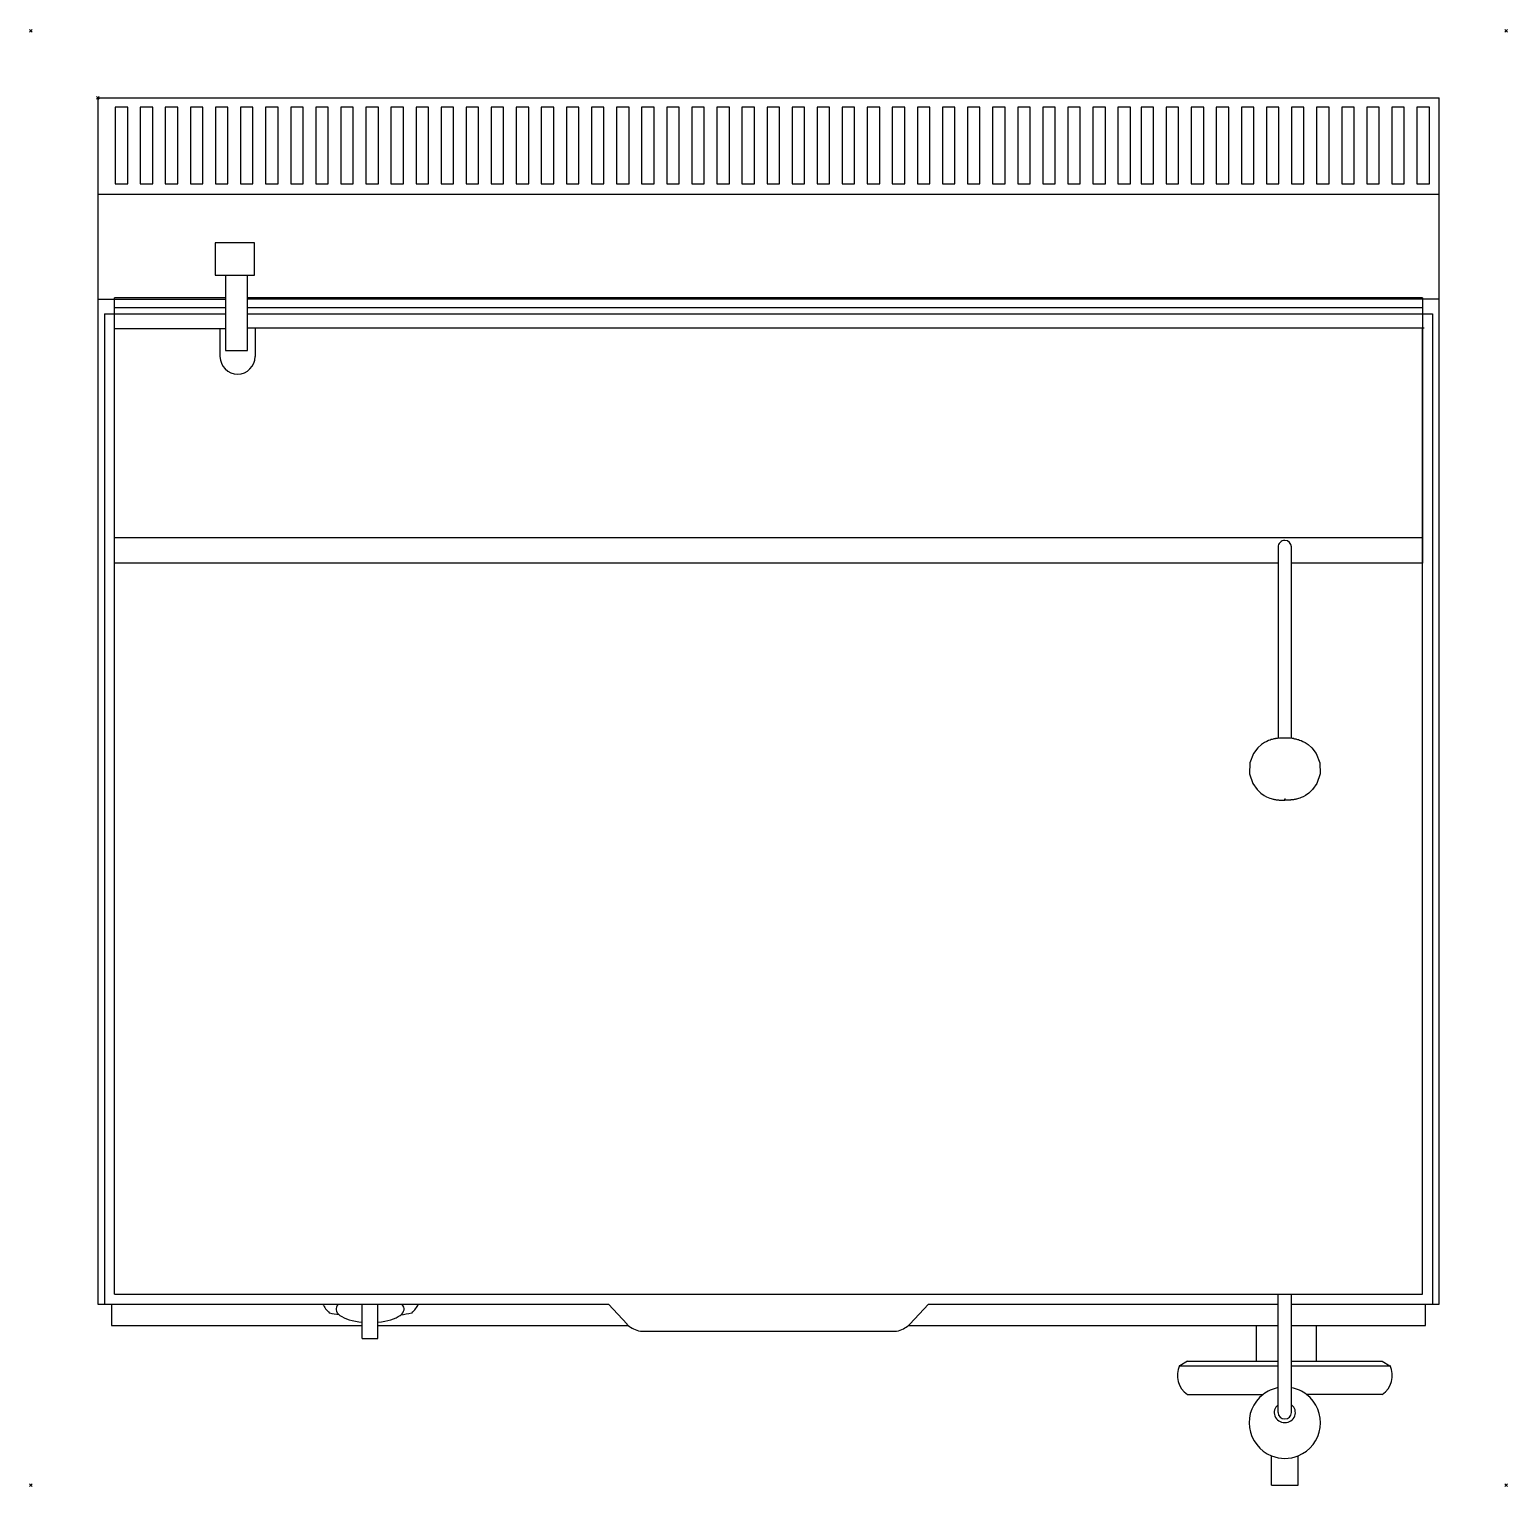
# Model space of a CAD drawing. Header units: millimetres. Extents: x -51 to 1051, y -1035 to 51.
import ezdxf

# ---------------------------------------------------------------- set-up
doc = ezdxf.new("R2010")
doc.units = ezdxf.units.MM
doc.header["$PDMODE"] = 3
for name, color, linetype in [('IQ_200_2D', 1, 'Continuous'), ('IQ_204_2D', 7, 'Continuous'), ('IQ_INS_3D', 3, 'Continuous')]:
    doc.layers.add(name, color=color, linetype=linetype)

msp = doc.modelspace()

# ---------------------------------------------------------------- linework, layer by layer
at = {"layer": 'IQ_200_2D', "linetype": 'Continuous'}
for p, q in [((0, 0), (1000, 0)), ((0, 0), (0, -899.2)), ((1000, -899.2), (1000, 0)), ((0, -899.2), (10, -899.2)), ((10, -899.2), (10, -915)), ((990, -915), (990, -899.2)), ((990, -899.2), (1000, -899.2)), ((10, -915), (197.1, -915)), ((197.1, -924.7), (197.1, -915)), ((197.1, -924.7), (208.7, -924.7)), ((208.7, -924.7), (208.7, -915)), ((208.7, -915), (395.4, -915)), ((404.5, -919.3), (595.5, -919.3)), ((604.5, -915), (864, -915)), ((864, -941.5), (864, -915)), ((908.4, -915), (908.4, -941.5)), ((908.4, -915), (990, -915)), ((812.4, -941.5), (806.6, -945)), ((812.4, -941.5), (864, -941.5)), ((908.4, -941.5), (957.6, -941.5)), ((957.6, -941.5), (963.4, -945)), ((812.4, -966.5), (868.7, -966.5)), ((957.6, -966.5), (901.2, -966.5)), ((875, -1034), (875, -1012.1)), ((895, -1034), (895, -1012.1)), ((875, -1034), (895, -1034))]:
    msp.add_line(p, q, dxfattribs=at)
for centre, radius, start, end in [((822.1, -952.3), 17.2, 154.61, 235.39), ((947.9, -952.3), 17.2, 304.61, 25.39), ((885, -987.5), 26.6, 127.6849, 247.9744), ((885, -987.5), 26.6, 292.224, 52.3151)]:
    msp.add_arc(centre, radius, start, end, dxfattribs=at)
for centre, major_axis, start_param, end_param in [((413.4, -909.4), (20.9, 0), 3.676174, 4.270986), ((586.6, -909.4), (20.8, 0), 5.15392, 5.748918)]:
    msp.add_ellipse(centre, major_axis=major_axis, ratio=0.524408, start_param=start_param, end_param=end_param, dxfattribs=at)
at = {"layer": 'IQ_204_2D', "linetype": 'Continuous'}
for p, q in [((22.2, -6.8), (12.9, -6.8)), ((12.9, -6.8), (12.9, -63.9)), ((22.2, -63.9), (22.2, -6.8)), ((40.8, -6.8), (31.6, -6.8)), ((31.6, -6.8), (31.6, -63.9)), ((40.8, -63.9), (40.8, -6.8)), ((59.5, -6.8), (50.2, -6.8)), ((50.2, -6.8), (50.2, -63.9)), ((59.5, -63.9), (59.5, -6.8)), ((78.2, -6.8), (68.9, -6.8)), ((68.9, -6.8), (68.9, -63.9)), ((78.2, -63.9), (78.2, -6.8)), ((96.9, -6.8), (87.6, -6.8)), ((87.6, -6.8), (87.6, -63.9)), ((96.9, -63.9), (96.9, -6.8)), ((115.6, -6.8), (106.3, -6.8)), ((106.3, -6.8), (106.3, -63.9)), ((115.6, -63.9), (115.6, -6.8)), ((134.3, -6.8), (125, -6.8)), ((125, -6.8), (125, -63.9)), ((134.3, -63.9), (134.3, -6.8)), ((153, -6.8), (143.7, -6.8)), ((143.7, -6.8), (143.7, -63.9)), ((153, -63.9), (153, -6.8)), ((171.7, -6.8), (162.4, -6.8)), ((162.4, -6.8), (162.4, -63.9)), ((171.7, -63.9), (171.7, -6.8)), ((190.4, -6.8), (181.1, -6.8)), ((181.1, -6.8), (181.1, -63.9)), ((190.4, -63.9), (190.4, -6.8)), ((209.1, -6.8), (199.8, -6.8)), ((199.8, -6.8), (199.8, -63.9)), ((209.1, -63.9), (209.1, -6.8)), ((227.8, -6.8), (218.5, -6.8)), ((218.5, -6.8), (218.5, -63.9)), ((227.8, -63.9), (227.8, -6.8)), ((246.5, -6.8), (237.2, -6.8)), ((237.2, -6.8), (237.2, -63.9)), ((246.5, -63.9), (246.5, -6.8)), ((265.2, -6.8), (255.9, -6.8)), ((255.9, -6.8), (255.9, -63.9)), ((265.2, -63.9), (265.2, -6.8)), ((283.8, -6.8), (274.6, -6.8)), ((274.6, -6.8), (274.6, -63.9)), ((283.8, -63.9), (283.8, -6.8)), ((302.5, -6.8), (293.2, -6.8)), ((293.2, -6.8), (293.2, -63.9)), ((302.5, -63.9), (302.5, -6.8)), ((321.2, -6.8), (311.9, -6.8)), ((311.9, -6.8), (311.9, -63.9)), ((321.2, -63.9), (321.2, -6.8)), ((339.9, -6.8), (330.6, -6.8)), ((330.6, -6.8), (330.6, -63.9)), ((339.9, -63.9), (339.9, -6.8)), ((358.6, -6.8), (349.3, -6.8)), ((349.3, -6.8), (349.3, -63.9)), ((358.6, -63.9), (358.6, -6.8)), ((377.3, -6.8), (368, -6.8)), ((368, -6.8), (368, -63.9)), ((377.3, -63.9), (377.3, -6.8)), ((396, -6.8), (386.7, -6.8)), ((386.7, -6.8), (386.7, -63.9)), ((396, -63.9), (396, -6.8)), ((414.7, -6.8), (405.4, -6.8)), ((405.4, -6.8), (405.4, -63.9)), ((414.7, -63.9), (414.7, -6.8)), ((433.4, -6.8), (424.1, -6.8)), ((424.1, -6.8), (424.1, -63.9)), ((433.4, -63.9), (433.4, -6.8)), ((452.1, -6.8), (442.8, -6.8)), ((442.8, -6.8), (442.8, -63.9)), ((452.1, -63.9), (452.1, -6.8)), ((470.8, -6.8), (461.5, -6.8)), ((461.5, -6.8), (461.5, -63.9)), ((470.8, -63.9), (470.8, -6.8)), ((489.5, -6.8), (480.2, -6.8)), ((480.2, -6.8), (480.2, -63.9)), ((489.5, -63.9), (489.5, -6.8)), ((508.2, -6.8), (498.9, -6.8)), ((498.9, -6.8), (498.9, -63.9)), ((508.2, -63.9), (508.2, -6.8)), ((526.9, -6.8), (517.6, -6.8)), ((517.6, -6.8), (517.6, -63.9)), ((526.9, -63.9), (526.9, -6.8)), ((545.5, -6.8), (536.3, -6.8)), ((536.3, -6.8), (536.3, -63.9)), ((545.5, -63.9), (545.5, -6.8)), ((564.2, -6.8), (554.9, -6.8)), ((554.9, -6.8), (554.9, -63.9)), ((564.2, -63.9), (564.2, -6.8)), ((582.9, -6.8), (573.6, -6.8)), ((573.6, -6.8), (573.6, -63.9)), ((582.9, -63.9), (582.9, -6.8)), ((601.6, -6.8), (592.3, -6.8)), ((592.3, -6.8), (592.3, -63.9)), ((601.6, -63.9), (601.6, -6.8)), ((620.3, -6.8), (611, -6.8)), ((611, -6.8), (611, -63.9)), ((620.3, -63.9), (620.3, -6.8)), ((639, -6.8), (629.7, -6.8)), ((629.7, -6.8), (629.7, -63.9)), ((639, -63.9), (639, -6.8)), ((657.7, -6.8), (648.4, -6.8)), ((648.4, -6.8), (648.4, -63.9)), ((657.7, -63.9), (657.7, -6.8)), ((676.4, -6.8), (667.1, -6.8)), ((667.1, -6.8), (667.1, -63.9)), ((676.4, -63.9), (676.4, -6.8)), ((695.1, -6.8), (685.8, -6.8)), ((685.8, -6.8), (685.8, -63.9)), ((695.1, -63.9), (695.1, -6.8)), ((713.8, -6.8), (704.5, -6.8)), ((704.5, -6.8), (704.5, -63.9)), ((713.8, -63.9), (713.8, -6.8)), ((732.5, -6.8), (723.2, -6.8)), ((723.2, -6.8), (723.2, -63.9)), ((732.5, -63.9), (732.5, -6.8)), ((751.2, -6.8), (741.9, -6.8)), ((741.9, -6.8), (741.9, -63.9)), ((751.2, -63.9), (751.2, -6.8)), ((769.9, -6.8), (760.6, -6.8)), ((760.6, -6.8), (760.6, -63.9)), ((769.9, -63.9), (769.9, -6.8)), ((787.1, -6.8), (777.8, -6.8)), ((777.8, -6.8), (777.8, -63.9)), ((787.1, -63.9), (787.1, -6.8)), ((805.8, -6.8), (796.5, -6.8)), ((796.5, -6.8), (796.5, -63.9)), ((805.8, -63.9), (805.8, -6.8)), ((824.5, -6.8), (815.2, -6.8)), ((815.2, -6.8), (815.2, -63.9)), ((824.5, -63.9), (824.5, -6.8)), ((843.2, -6.8), (833.9, -6.8)), ((833.9, -6.8), (833.9, -63.9)), ((843.2, -63.9), (843.2, -6.8)), ((861.9, -6.8), (852.6, -6.8)), ((852.6, -6.8), (852.6, -63.9)), ((861.9, -63.9), (861.9, -6.8)), ((880.6, -6.8), (871.3, -6.8)), ((871.3, -6.8), (871.3, -63.9)), ((880.6, -63.9), (880.6, -6.8)), ((899.3, -6.8), (890, -6.8)), ((890, -6.8), (890, -63.9)), ((899.3, -63.9), (899.3, -6.8)), ((918, -6.8), (908.7, -6.8)), ((908.7, -6.8), (908.7, -63.9)), ((918, -63.9), (918, -6.8)), ((936.7, -6.8), (927.4, -6.8)), ((927.4, -6.8), (927.4, -63.9)), ((936.7, -63.9), (936.7, -6.8)), ((955.4, -6.8), (946.1, -6.8)), ((946.1, -6.8), (946.1, -63.9)), ((955.4, -63.9), (955.4, -6.8)), ((974.1, -6.8), (964.8, -6.8)), ((964.8, -6.8), (964.8, -63.9)), ((974.1, -63.9), (974.1, -6.8)), ((992.8, -6.8), (983.5, -6.8)), ((983.5, -6.8), (983.5, -63.9)), ((992.8, -63.9), (992.8, -6.8)), ((12.9, -63.9), (22.2, -63.9)), ((31.6, -63.9), (40.8, -63.9)), ((50.2, -63.9), (59.5, -63.9)), ((68.9, -63.9), (78.2, -63.9)), ((87.6, -63.9), (96.9, -63.9)), ((106.3, -63.9), (115.6, -63.9)), ((125, -63.9), (134.3, -63.9)), ((143.7, -63.9), (153, -63.9)), ((162.4, -63.9), (171.7, -63.9)), ((181.1, -63.9), (190.4, -63.9)), ((199.8, -63.9), (209.1, -63.9)), ((218.5, -63.9), (227.8, -63.9)), ((237.2, -63.9), (246.5, -63.9)), ((255.9, -63.9), (265.2, -63.9)), ((274.6, -63.9), (283.8, -63.9)), ((293.2, -63.9), (302.5, -63.9)), ((311.9, -63.9), (321.2, -63.9)), ((330.6, -63.9), (339.9, -63.9)), ((349.3, -63.9), (358.6, -63.9)), ((368, -63.9), (377.3, -63.9)), ((386.7, -63.9), (396, -63.9)), ((405.4, -63.9), (414.7, -63.9)), ((424.1, -63.9), (433.4, -63.9)), ((442.8, -63.9), (452.1, -63.9)), ((461.5, -63.9), (470.8, -63.9)), ((480.2, -63.9), (489.5, -63.9)), ((498.9, -63.9), (508.2, -63.9)), ((517.6, -63.9), (526.9, -63.9)), ((536.3, -63.9), (545.5, -63.9)), ((554.9, -63.9), (564.2, -63.9)), ((573.6, -63.9), (582.9, -63.9)), ((592.3, -63.9), (601.6, -63.9)), ((611, -63.9), (620.3, -63.9)), ((629.7, -63.9), (639, -63.9)), ((648.4, -63.9), (657.7, -63.9)), ((667.1, -63.9), (676.4, -63.9)), ((685.8, -63.9), (695.1, -63.9)), ((704.5, -63.9), (713.8, -63.9)), ((723.2, -63.9), (732.5, -63.9)), ((741.9, -63.9), (751.2, -63.9)), ((760.6, -63.9), (769.9, -63.9)), ((777.8, -63.9), (787.1, -63.9)), ((796.5, -63.9), (805.8, -63.9)), ((815.2, -63.9), (824.5, -63.9)), ((833.9, -63.9), (843.2, -63.9)), ((852.6, -63.9), (861.9, -63.9)), ((871.3, -63.9), (880.6, -63.9)), ((890, -63.9), (899.3, -63.9)), ((908.7, -63.9), (918, -63.9)), ((927.4, -63.9), (936.7, -63.9)), ((946.1, -63.9), (955.4, -63.9)), ((964.8, -63.9), (974.1, -63.9)), ((983.5, -63.9), (992.8, -63.9)), ((0, -71.6), (1000, -71.6)), ((87.5, -108.1), (87.5, -132.1)), ((116.8, -108.1), (87.5, -108.1)), ((116.8, -132.1), (116.8, -108.1)), ((87.5, -132.1), (116.8, -132.1)), ((95.1, -132.1), (95.1, -188.3)), ((111.4, -188.3), (111.4, -132.1)), ((0, -150), (95.1, -150)), ((12.4, -156), (12.4, -149)), ((95.1, -149), (12.4, -149)), ((987.6, -149), (111.4, -149)), ((1000, -150), (111.4, -150)), ((987.6, -149), (987.6, -156)), ((5, -160.9), (5, -899.2)), ((5, -160.9), (95.1, -160.9)), ((12.4, -327.7), (12.4, -156.1)), ((12.4, -156.1), (95.1, -156.1)), ((111.4, -156.1), (987.6, -156.1)), ((111.4, -160.9), (995, -160.9)), ((987.6, -156.1), (987.6, -327.7)), ((995, -160.9), (995, -899.2)), ((95.1, -172.1), (12.4, -172.1)), ((12.4, -891.8), (12.4, -172.1)), ((90.9, -172.1), (90.9, -192.7)), ((989, -171.7), (111.4, -171.7)), ((117.2, -171.7), (117.2, -192.7)), ((987.6, -891.8), (987.6, -171.7)), ((95.1, -188.3), (111.4, -188.3)), ((12.4, -327.7), (987.6, -327.7)), ((987.6, -327.7), (987.6, -346.8)), ((880, -334.7), (880, -341.4)), ((890, -341.4), (890, -334.7)), ((880, -346.8), (12.4, -346.8)), ((987.6, -346.8), (889.8, -346.8)), ((880, -358.7), (880, -477.3)), ((890, -477.3), (890, -358.7)), ((12.4, -891.8), (987.6, -891.8)), ((880, -980), (880, -891.8)), ((890, -980), (890, -891.8)), ((10, -899.2), (380.6, -899.2)), ((197.1, -915), (197.1, -899.2)), ((208.7, -915), (208.7, -899.2)), ((394.5, -914), (380.6, -899.2)), ((619.4, -899.2), (605.4, -914)), ((619.4, -899.2), (880, -899.2)), ((890, -899.2), (990, -899.2)), ((864, -915), (880, -915)), ((890, -915), (908.4, -915)), ((806.6, -945), (880, -945)), ((864, -941.5), (880, -941.5)), ((890, -941.5), (908.4, -941.5)), ((890, -945), (963.4, -945))]:
    msp.add_line(p, q, dxfattribs=at)
at = {"layer": 'IQ_204_2D', "linetype": 'Continuous', "flags": 128}
for points in [[(880, -341.4), (880, -341.6), (880, -341.9), (880, -342.1), (880, -342.4), (880, -342.8), (880, -343.1), (880, -343.5), (880, -343.9), (880, -344.3), (880, -344.8), (880, -345.3), (880, -345.8), (880, -346.4), (880, -346.9), (880, -347.5), (880, -348.1), (880, -348.7), (880, -349.4), (880, -350.1), (880, -350.7), (880, -351.4), (880, -352.1), (880, -352.9), (880, -353.6), (880, -354.4), (880, -355.1), (880, -355.9), (880, -356.7), (880, -357.5), (880, -358.3), (880, -358.7)], [(890, -358.7), (890, -357.9), (890, -357.1), (890, -356.3), (890, -355.5), (890, -354.8), (890, -354), (890, -353.3), (890, -352.5), (890, -351.8), (890, -351.1), (890, -350.4), (890, -349.7), (890, -349.1), (890, -348.5), (890, -347.8), (890, -347.2), (890, -346.7), (890, -346.1), (890, -345.6), (890, -345.1), (890, -344.6), (890, -344.1), (890, -343.7), (890, -343.3), (890, -342.9), (890, -342.6), (890, -342.3), (890, -342), (890, -341.8), (890, -341.5), (890, -341.4)], [(878.6, -477.5), (878.2, -477.5), (877.8, -477.6), (877.3, -477.7), (876.8, -477.8), (876.3, -477.9), (875.6, -478.1), (874.9, -478.3), (874, -478.6), (872.9, -479), (871.6, -479.6), (869.8, -480.5), (867.6, -482), (864.8, -484.5), (861.6, -488.7), (859, -495.5), (858.7, -503.8), (861.1, -511), (864.3, -515.6), (867.2, -518.3), (869.5, -519.9), (871.3, -520.9), (872.7, -521.5), (873.8, -521.9), (874.8, -522.2), (875.5, -522.5), (876.2, -522.6), (876.8, -522.8), (877.3, -522.9), (877.7, -523), (878.1, -523), (878.5, -523.1), (878.9, -523.2), (879.2, -523.2), (879.6, -523.2), (879.9, -523.3), (880.2, -523.3), (880.4, -523.3), (880.7, -523.4), (881, -523.4), (881.3, -523.4), (881.5, -523.4), (881.8, -523.4), (882, -523.5), (882.3, -523.5), (882.6, -523.5), (882.8, -523.5), (883.1, -523.5), (883.3, -523.5), (883.6, -523.5), (883.8, -523.5), (884, -523.5), (884.3, -523.5), (884.5, -523.5), (884.8, -523.5), (885, -523.5)], [(891.4, -477.5), (891.8, -477.5), (892.2, -477.6), (892.7, -477.7), (893.2, -477.8), (893.7, -477.9), (894.4, -478.1), (895.1, -478.3), (896, -478.6), (897.1, -479), (898.4, -479.6), (900.2, -480.5), (902.4, -482), (905.2, -484.5), (908.4, -488.7), (911, -495.5), (911.3, -503.8), (908.9, -511), (905.7, -515.6), (902.8, -518.3), (900.5, -519.9), (898.7, -520.9), (897.3, -521.5), (896.2, -521.9), (895.2, -522.2), (894.5, -522.5), (893.8, -522.6), (893.2, -522.8), (892.7, -522.9), (892.3, -523), (891.9, -523), (891.5, -523.1), (891.1, -523.2), (890.8, -523.2), (890.4, -523.2), (890.1, -523.3), (889.8, -523.3), (889.6, -523.3), (889.3, -523.4), (889, -523.4), (888.7, -523.4), (888.5, -523.4), (888.2, -523.4), (888, -523.5), (887.7, -523.5), (887.4, -523.5), (887.2, -523.5), (886.9, -523.5), (886.7, -523.5), (886.4, -523.5), (886.2, -523.5), (886, -523.5), (885.7, -523.5), (885.5, -523.5), (885.2, -523.5), (885, -523.5)], [(884.6, -522.7), (884.6, -522.7), (884.6, -522.7), (884.6, -522.7), (884.6, -522.7), (884.7, -522.7), (884.7, -522.7), (884.7, -522.7), (884.8, -522.7), (884.8, -522.7), (884.9, -522.7), (884.9, -522.7), (885, -522.7), (885, -522.7)], [(885.4, -522.7), (885.4, -522.7), (885.4, -522.7), (885.4, -522.7), (885.4, -522.7), (885.3, -522.7), (885.3, -522.7), (885.3, -522.7), (885.2, -522.7), (885.2, -522.7), (885.1, -522.7), (885.1, -522.7), (885, -522.7), (885, -522.7)]]:
    msp.add_lwpolyline(points, dxfattribs=at)
at = {"layer": 'IQ_204_2D', "linetype": 'Continuous'}
for centre, radius, start, end in [((104.1, -192.7), 13.1, 180, 0), ((885, -987.5), 26.6, 100.7608, 127.6849), ((885, -987.5), 26.6, 52.3151, 79.0521), ((885, -987.5), 26.6, 247.9744, 292.224)]:
    msp.add_arc(centre, radius, start, end, dxfattribs=at)
for centre, major_axis, ratio, start_param, end_param in [((885, -334.7), (5, 0), 0.971174, 1.570796, 3.141593), ((885, -334.7), (5, 0), 0.971174, 0, 1.570796), ((885, -478), (7.89, 0), 0.108163, 1.570796, 2.617994), ((885, -478), (7.89, 0), 0.108163, 0.523599, 1.570796), ((257.6, -892), (91.8, 0), 0.393353, 3.341174, 3.531676), ((202.9, -902.8), (25.4, 0), 0.393353, 2.775482, 4.482568), ((202.9, -902.8), (25.4, 0), 0.393353, 4.94221, 6.649296), ((146.9, -892), (93.8, 0), 0.393353, 5.901487, 6.087735), ((203.3, -881.2), (69.4, 0), 0.393353, 4.255376, 4.368264), ((203.3, -881.2), (69.4, 0), 0.393353, 5.04257, 5.169402), ((413.4, -909.4), (20.9, 0), 0.524408, 3.579879, 3.676174), ((586.6, -909.4), (20.8, 0), 0.524408, 5.748918, 5.844892), ((885, -980), (7.89, 0), 0.939693, 2.257036, 4.712389), ((885, -980), (5, 0), 0.939693, 3.141593, 4.712389), ((885, -980), (7.89, 0), 0.939693, 4.712389, 7.167742), ((885, -980), (5, 0), 0.939693, 4.712389, 6.283185)]:
    msp.add_ellipse(centre, major_axis=major_axis, ratio=ratio, start_param=start_param, end_param=end_param, dxfattribs=at)
at = {"layer": 'IQ_INS_3D'}
for p in [(-50, 50), (1050, 50), (0, 0), (-50, -1034), (1050, -1034)]:
    msp.add_point(p, dxfattribs=at)

doc.saveas('drawing.dxf')
